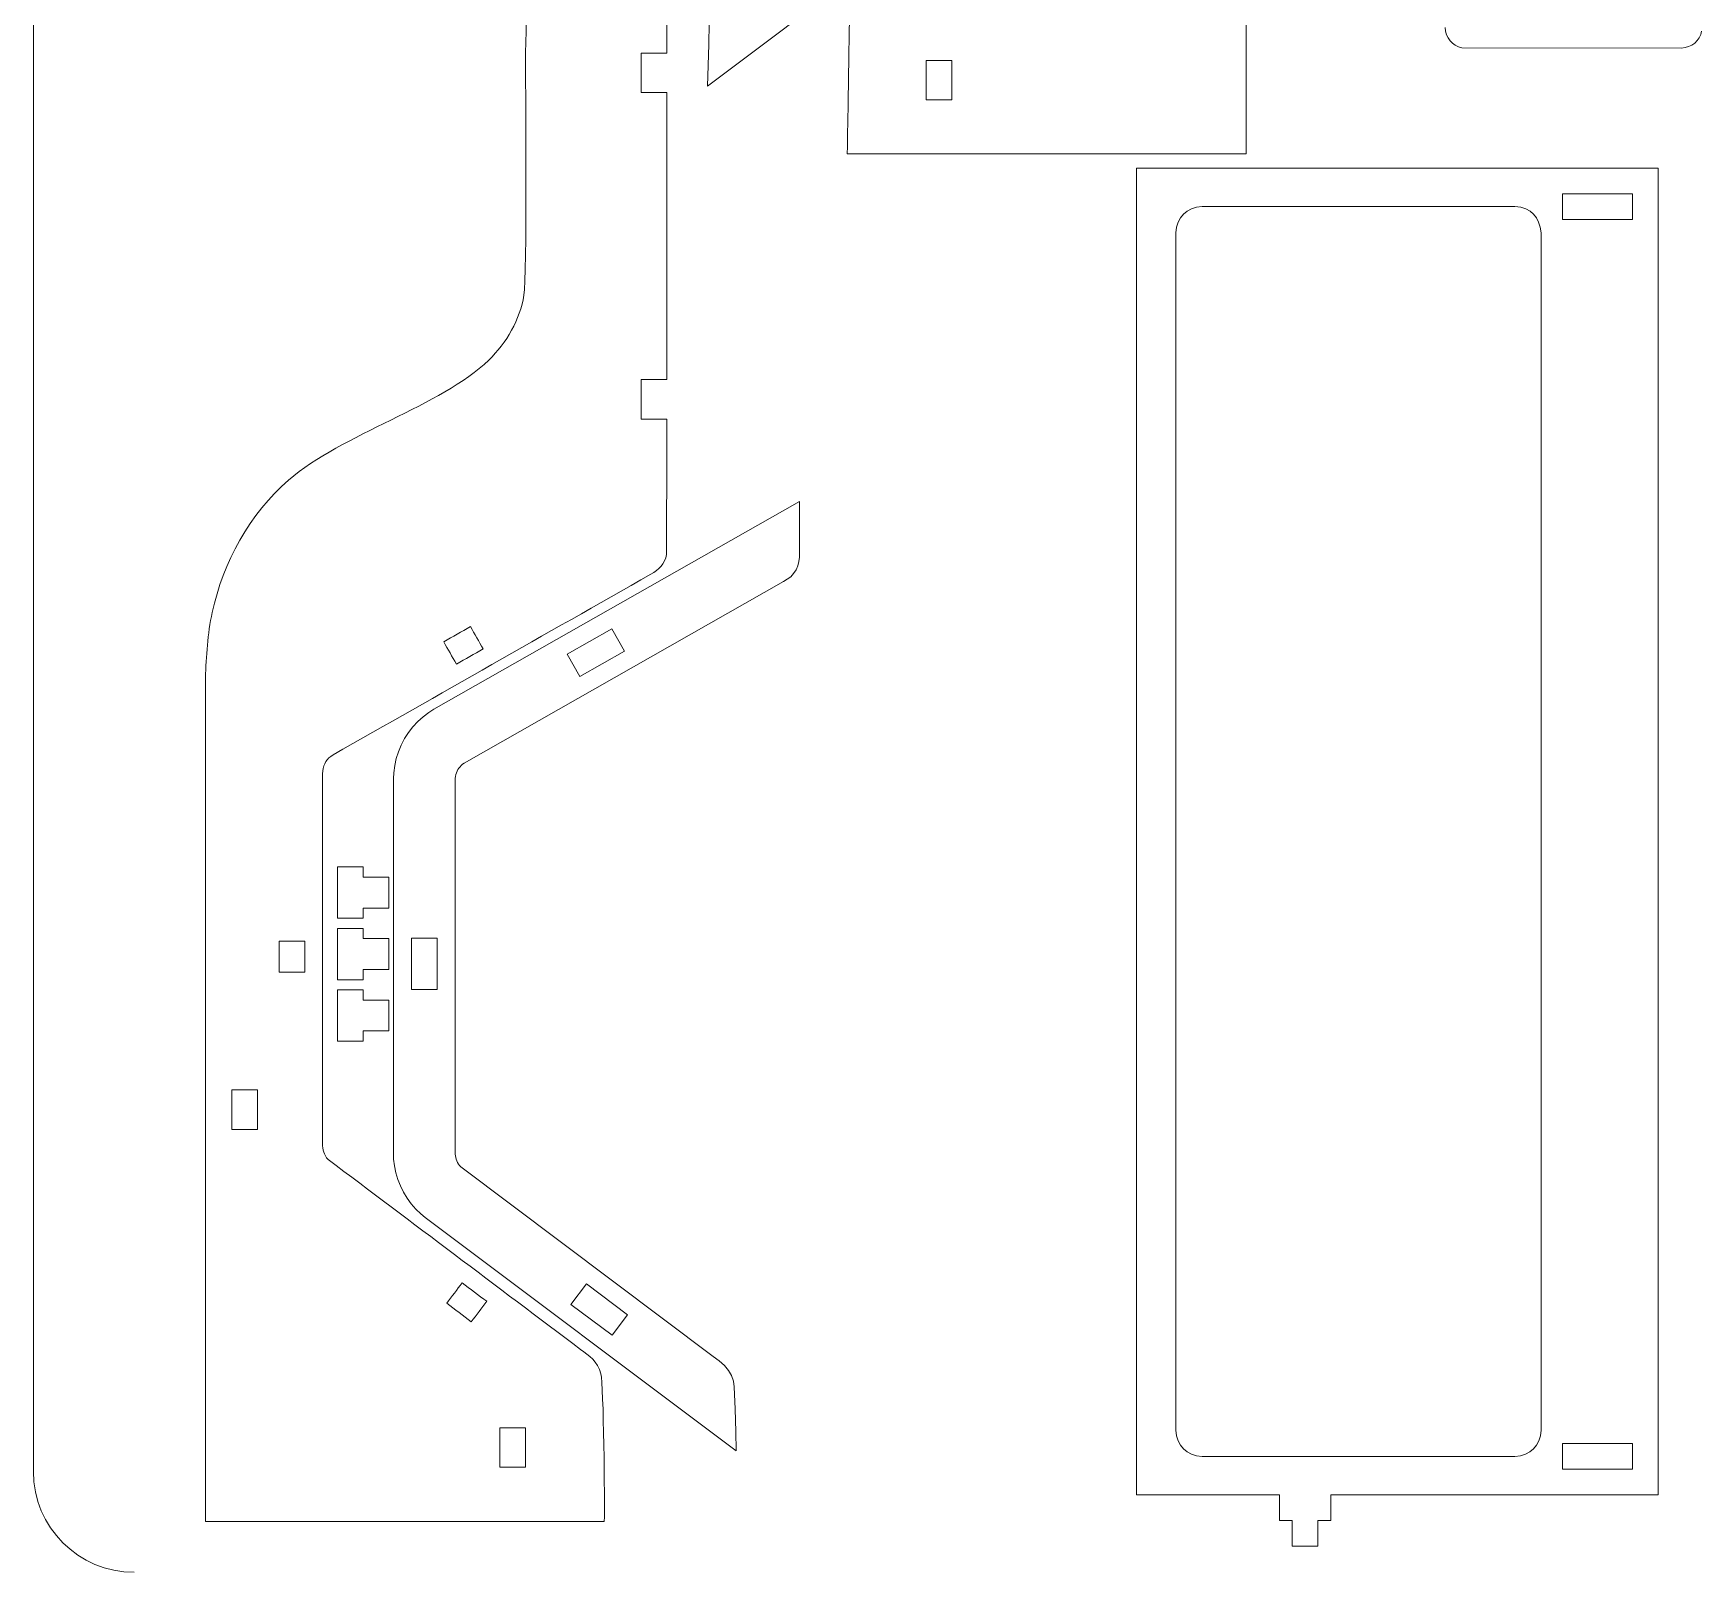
# Model space of a CAD drawing. Header units: centimetres. Extents: x -58 to 58, y -52 to 52.
# Drawn here: x -57.59 to -37.87, y 0.08 to 18.19 of the extents above; entities that cross this region are included whole.
import ezdxf

# ---------------------------------------------------------------- set-up
doc = ezdxf.new("R2010")
doc.units = ezdxf.units.CM
doc.header["$MEASUREMENT"] = 0
doc.layers.add('Camada 1', color=7, linetype='Continuous')

msp = doc.modelspace()

# ---------------------------------------------------------------- linework, layer by layer
at = {"layer": 'Camada 1', "color": 5, "lineweight": 9}
for points in [[(-57.5936, 1.19), (-57.5936, 1.19), (-57.5936, 51.17007), (-57.5936, 51.17007)], [(-56.4036, 0), (-57.0581, 0), (-57.5936, 0.53552), (-57.5936, 1.19)]]:
    msp.add_open_spline(points, degree=3, dxfattribs=at)
at = {"layer": 'Camada 1', "color": 3, "lineweight": 9}
for points in [[(-43.25678, 16.76885), (-43.25678, 20.09232), (-43.25678, 23.41578), (-43.25678, 26.73925)], [(-50.10405, 17.96007), (-50.10405, 18.43286), (-50.08488, 23.04661), (-50.11673, 23.2285)], [(-49.62241, 17.57003), (-49.62241, 17.57003), (-45.89508, 20.37022), (-45.89508, 20.37022)], [(-52.39761, 19.532), (-51.65887, 19.23066), (-51.77445, 18.49906), (-51.77512, 17.83865)], [(-47.69029, 18.80176), (-47.96132, 18.60194), (-47.93968, 18.54615), (-47.94966, 18.18151)], [(-49.56637, 18.45945), (-49.61341, 18.35756), (-49.6049, 18.18169), (-49.60882, 18.06295)], [(-47.94966, 18.18151), (-47.95679, 17.71063), (-47.96392, 17.23973), (-47.97104, 16.76885)], [(-40.70478, 18.02429), (-40.81951, 18.04515), (-40.8986, 18.14199), (-40.90405, 18.26312)], [(-37.8715, 18.21961), (-37.89236, 18.10491), (-37.98923, 18.0258), (-38.11033, 18.02036)], [(-50.4075, 17.49399), (-50.4075, 17.64935), (-50.4075, 17.80471), (-50.4075, 17.96007)], [(-50.4075, 17.96007), (-50.30635, 17.96007), (-50.2052, 17.96007), (-50.10405, 17.96007)], [(-49.60882, 18.06295), (-49.60882, 18.06295), (-49.62241, 17.57003), (-49.62241, 17.57003)], [(-38.11033, 18.02036), (-38.11033, 18.02036), (-40.70478, 18.02429), (-40.70478, 18.02429)], [(-51.77512, 17.83865), (-51.77552, 17.43093), (-51.75445, 15.33988), (-51.79404, 15.09866)], [(-50.10405, 17.49399), (-50.2052, 17.49399), (-50.30635, 17.49399), (-50.4075, 17.49399)], [(-50.10405, 14.09963), (-50.10405, 15.23108), (-50.10405, 16.36253), (-50.10405, 17.49399)], [(-47.97104, 16.76885), (-46.39963, 16.76885), (-44.82819, 16.76885), (-43.25678, 16.76885)], [(-44.55361, 16.60177), (-44.55361, 16.60177), (-44.55361, 0.91512), (-44.55361, 0.91512)], [(-38.3864, 16.60177), (-38.3864, 16.60177), (-44.55361, 16.60177), (-44.55361, 16.60177)], [(-38.3864, 0.91512), (-38.3864, 0.91512), (-38.3864, 16.60177), (-38.3864, 16.60177)], [(-44.08753, 15.8371), (-44.07544, 16.02168), (-43.96139, 16.13572), (-43.77681, 16.14782)], [(-43.77681, 16.14782), (-43.77681, 16.14782), (-40.07921, 16.14782), (-40.07921, 16.14782)], [(-40.07921, 16.14782), (-39.87973, 16.13475), (-39.79277, 16.02154), (-39.76848, 15.8371)], [(-44.08753, 1.67979), (-44.08753, 1.67979), (-44.08753, 15.8371), (-44.08753, 15.8371)], [(-39.76848, 15.8371), (-39.76848, 15.8371), (-39.76848, 1.67979), (-39.76848, 1.67979)], [(-51.79404, 15.09866), (-51.8416, 14.80884), (-51.99853, 14.53553), (-52.20978, 14.33112)], [(-52.20978, 14.33112), (-52.77147, 13.78762), (-53.94386, 13.45826), (-54.57546, 12.91271)], [(-50.4075, 13.63353), (-50.4075, 13.7889), (-50.4075, 13.94426), (-50.4075, 14.09963)], [(-50.4075, 14.09963), (-50.30635, 14.09963), (-50.2052, 14.09963), (-50.10405, 14.09963)], [(-50.10405, 13.63353), (-50.2052, 13.63353), (-50.30635, 13.63353), (-50.4075, 13.63353)], [(-50.10874, 12.03456), (-50.10718, 12.56755), (-50.10561, 13.10054), (-50.10405, 13.63353)], [(-54.57546, 12.91271), (-55.03687, 12.51417), (-55.35156, 11.9396), (-55.4791, 11.34649)], [(-52.85852, 10.20325), (-52.85852, 10.20325), (-48.53784, 12.66002), (-48.53784, 12.66002)], [(-48.53784, 12.66002), (-48.53784, 12.66002), (-48.53784, 12.00284), (-48.53784, 12.00284)], [(-50.29339, 11.80017), (-50.19806, 11.85285), (-50.12905, 11.91756), (-50.10874, 12.03456)], [(-48.57724, 11.8508), (-48.57724, 11.8508), (-48.60579, 11.80802), (-48.60579, 11.80802)], [(-48.55592, 11.89806), (-48.55592, 11.89806), (-48.57724, 11.8508), (-48.57724, 11.8508)], [(-48.54254, 11.949), (-48.54254, 11.949), (-48.55592, 11.89806), (-48.55592, 11.89806)], [(-48.53784, 12.00284), (-48.53784, 12.00284), (-48.54254, 11.949), (-48.54254, 11.949)], [(-54.05094, 9.66357), (-52.79842, 10.37578), (-51.54591, 11.08797), (-50.29339, 11.80017)], [(-48.72717, 11.71462), (-48.72717, 11.71462), (-52.50268, 9.56674), (-52.50268, 9.56674)], [(-48.6815, 11.73914), (-48.6815, 11.73914), (-48.72717, 11.71462), (-48.72717, 11.71462)], [(-48.64079, 11.77055), (-48.64079, 11.77055), (-48.6815, 11.73914), (-48.6815, 11.73914)], [(-48.60579, 11.80802), (-48.60579, 11.80802), (-48.64079, 11.77055), (-48.64079, 11.77055)], [(-55.4791, 11.34649), (-55.53354, 11.09333), (-55.55162, 10.83087), (-55.55804, 10.5726)], [(-55.55804, 10.5726), (-55.55804, 7.24913), (-55.55804, 3.92567), (-55.55804, 0.6022)], [(-53.04835, 10.05755), (-53.04835, 10.05755), (-52.98516, 10.11484), (-52.98516, 10.11484)], [(-52.98516, 10.11484), (-52.98516, 10.11484), (-52.91718, 10.16638), (-52.91718, 10.16638)], [(-52.91718, 10.16638), (-52.91718, 10.16638), (-52.85852, 10.20325), (-52.85852, 10.20325)], [(-53.20457, 9.85569), (-53.20457, 9.85569), (-53.15848, 9.92747), (-53.15848, 9.92747)], [(-53.15848, 9.92747), (-53.15848, 9.92747), (-53.10626, 9.99493), (-53.10626, 9.99493)], [(-53.10626, 9.99493), (-53.10626, 9.99493), (-53.04835, 10.05755), (-53.04835, 10.05755)], [(-53.30284, 9.6201), (-53.30284, 9.6201), (-53.27703, 9.7014), (-53.27703, 9.7014)], [(-53.27703, 9.7014), (-53.27703, 9.7014), (-53.24418, 9.78013), (-53.24418, 9.78013)], [(-53.24418, 9.78013), (-53.24418, 9.78013), (-53.20457, 9.85569), (-53.20457, 9.85569)], [(-54.17372, 9.45255), (-54.17341, 9.45964), (-54.17309, 9.46675), (-54.17278, 9.47384)], [(-54.17278, 9.47384), (-54.16171, 9.55778), (-54.12459, 9.61955), (-54.05094, 9.66357)], [(-53.33261, 9.45228), (-53.33261, 9.45228), (-53.32142, 9.53685), (-53.32142, 9.53685)], [(-53.32142, 9.53685), (-53.32142, 9.53685), (-53.30284, 9.6201), (-53.30284, 9.6201)], [(-52.58438, 9.47025), (-52.58438, 9.47025), (-52.59258, 9.45059), (-52.59258, 9.45059)], [(-52.57448, 9.48913), (-52.57448, 9.48913), (-52.58438, 9.47025), (-52.58438, 9.47025)], [(-52.56296, 9.50706), (-52.56296, 9.50706), (-52.57448, 9.48913), (-52.57448, 9.48913)], [(-52.54991, 9.52391), (-52.54991, 9.52391), (-52.56296, 9.50706), (-52.56296, 9.50706)], [(-52.53546, 9.53955), (-52.53546, 9.53955), (-52.54991, 9.52391), (-52.54991, 9.52391)], [(-52.51966, 9.55387), (-52.51966, 9.55387), (-52.53546, 9.53955), (-52.53546, 9.53955)], [(-52.50268, 9.56674), (-52.50268, 9.56674), (-52.51966, 9.55387), (-52.51966, 9.55387)], [(-54.17372, 5.06959), (-54.17372, 6.53058), (-54.17372, 7.99156), (-54.17372, 9.45255)], [(-53.33565, 9.38305), (-53.33565, 9.38305), (-53.33261, 9.45228), (-53.33261, 9.45228)], [(-53.33565, 5.00174), (-53.33565, 5.00174), (-53.33565, 9.38305), (-53.33565, 9.38305)], [(-52.60645, 9.38835), (-52.60645, 9.38835), (-52.6074, 9.36706), (-52.6074, 9.36706)], [(-52.6074, 9.36706), (-52.6074, 9.36706), (-52.6074, 4.98422), (-52.6074, 4.98422)], [(-52.60367, 9.40947), (-52.60367, 9.40947), (-52.60645, 9.38835), (-52.60645, 9.38835)], [(-52.59903, 9.43027), (-52.59903, 9.43027), (-52.60367, 9.40947), (-52.60367, 9.40947)], [(-52.59258, 9.45059), (-52.59258, 9.45059), (-52.59903, 9.43027), (-52.59903, 9.43027)], [(-53.69519, 8.33876), (-53.69519, 8.33876), (-53.99863, 8.33876), (-53.99863, 8.33876)], [(-53.99863, 8.33876), (-53.99863, 8.33876), (-53.99863, 7.73187), (-53.99863, 7.73187)], [(-53.69519, 8.21738), (-53.69519, 8.21738), (-53.69519, 8.33876), (-53.69519, 8.33876)], [(-53.39176, 8.21738), (-53.39176, 8.21738), (-53.69519, 8.21738), (-53.69519, 8.21738)], [(-53.39176, 7.85325), (-53.39176, 7.85325), (-53.39176, 8.21738), (-53.39176, 8.21738)], [(-53.99863, 7.73187), (-53.99863, 7.73187), (-53.69519, 7.73187), (-53.69519, 7.73187)], [(-53.69519, 7.85325), (-53.69519, 7.85325), (-53.39176, 7.85325), (-53.39176, 7.85325)], [(-53.69519, 7.73187), (-53.69519, 7.73187), (-53.69519, 7.85325), (-53.69519, 7.85325)], [(-53.69519, 7.61287), (-53.69519, 7.61287), (-53.99863, 7.61287), (-53.99863, 7.61287)], [(-53.99863, 7.61287), (-53.99863, 7.61287), (-53.99863, 7.00598), (-53.99863, 7.00598)], [(-53.69519, 7.49149), (-53.69519, 7.49149), (-53.69519, 7.61287), (-53.69519, 7.61287)], [(-53.39176, 7.49149), (-53.39176, 7.49149), (-53.69519, 7.49149), (-53.69519, 7.49149)], [(-53.39176, 7.12736), (-53.39176, 7.12736), (-53.39176, 7.49149), (-53.39176, 7.49149)], [(-53.69519, 7.12736), (-53.69519, 7.12736), (-53.39176, 7.12736), (-53.39176, 7.12736)], [(-53.69519, 7.00598), (-53.69519, 7.00598), (-53.69519, 7.12736), (-53.69519, 7.12736)], [(-53.99863, 7.00598), (-53.99863, 7.00598), (-53.69519, 7.00598), (-53.69519, 7.00598)], [(-53.69519, 6.88698), (-53.69519, 6.88698), (-53.99863, 6.88698), (-53.99863, 6.88698)], [(-53.99863, 6.88698), (-53.99863, 6.88698), (-53.99863, 6.28009), (-53.99863, 6.28009)], [(-53.69519, 6.7656), (-53.69519, 6.7656), (-53.69519, 6.88698), (-53.69519, 6.88698)], [(-53.39176, 6.7656), (-53.39176, 6.7656), (-53.69519, 6.7656), (-53.69519, 6.7656)], [(-53.39176, 6.40147), (-53.39176, 6.40147), (-53.39176, 6.7656), (-53.39176, 6.7656)], [(-53.69519, 6.40147), (-53.69519, 6.40147), (-53.39176, 6.40147), (-53.39176, 6.40147)], [(-53.69519, 6.28009), (-53.69519, 6.28009), (-53.69519, 6.40147), (-53.69519, 6.40147)], [(-53.99863, 6.28009), (-53.99863, 6.28009), (-53.69519, 6.28009), (-53.69519, 6.28009)], [(-54.10816, 4.88019), (-54.16127, 4.93641), (-54.17548, 4.99617), (-54.17372, 5.06959)], [(-53.33728, 4.96775), (-53.33728, 4.96775), (-53.33565, 5.00174), (-53.33565, 5.00174)], [(-53.33427, 4.88541), (-53.33427, 4.88541), (-53.33728, 4.96775), (-53.33728, 4.96775)], [(-52.6074, 4.98422), (-52.6074, 4.98422), (-52.60839, 4.9636), (-52.60839, 4.9636)], [(-52.60839, 4.9636), (-52.60839, 4.9636), (-52.60763, 4.94296), (-52.60763, 4.94296)], [(-52.60763, 4.94296), (-52.60763, 4.94296), (-52.60513, 4.92246), (-52.60513, 4.92246)], [(-51.12454, 2.63511), (-52.11909, 3.38347), (-53.11362, 4.13183), (-54.10816, 4.88019)], [(-53.3243, 4.80363), (-53.3243, 4.80363), (-53.33427, 4.88541), (-53.33427, 4.88541)], [(-53.30742, 4.72298), (-53.30742, 4.72298), (-53.3243, 4.80363), (-53.3243, 4.80363)], [(-52.60513, 4.92246), (-52.60513, 4.92246), (-52.60091, 4.90225), (-52.60091, 4.90225)], [(-52.60091, 4.90225), (-52.60091, 4.90225), (-52.59498, 4.88247), (-52.59498, 4.88247)], [(-52.59498, 4.88247), (-52.59498, 4.88247), (-52.5874, 4.86327), (-52.5874, 4.86327)], [(-52.5874, 4.86327), (-52.5874, 4.86327), (-52.57824, 4.84476), (-52.57824, 4.84476)], [(-52.57824, 4.84476), (-52.57824, 4.84476), (-52.56753, 4.8271), (-52.56753, 4.8271)], [(-52.56753, 4.8271), (-52.56753, 4.8271), (-52.55538, 4.81042), (-52.55538, 4.81042)], [(-52.55538, 4.81042), (-52.55538, 4.81042), (-52.54185, 4.79483), (-52.54185, 4.79483)], [(-52.54185, 4.79483), (-52.54185, 4.79483), (-49.5583, 2.54981), (-49.5583, 2.54981)], [(-53.28379, 4.64405), (-53.28379, 4.64405), (-53.30742, 4.72298), (-53.30742, 4.72298)], [(-53.25357, 4.5674), (-53.25357, 4.5674), (-53.28379, 4.64405), (-53.28379, 4.64405)], [(-53.21697, 4.49358), (-53.21697, 4.49358), (-53.25357, 4.5674), (-53.25357, 4.5674)], [(-53.17425, 4.42312), (-53.17425, 4.42312), (-53.21697, 4.49358), (-53.21697, 4.49358)], [(-53.12572, 4.35653), (-53.12572, 4.35653), (-53.17425, 4.42312), (-53.17425, 4.42312)], [(-53.07172, 4.29429), (-53.07172, 4.29429), (-53.12572, 4.35653), (-53.12572, 4.35653)], [(-53.01267, 4.23685), (-53.01267, 4.23685), (-53.07172, 4.29429), (-53.07172, 4.29429)], [(-52.96085, 4.19438), (-52.96085, 4.19438), (-53.01267, 4.23685), (-53.01267, 4.23685)], [(-49.28534, 1.43666), (-49.28534, 1.43666), (-52.96085, 4.19438), (-52.96085, 4.19438)], [(-50.88482, 2.34695), (-50.92105, 2.492), (-51.02452, 2.56275), (-51.12454, 2.63511)], [(-49.5583, 2.54981), (-49.5583, 2.54981), (-49.48521, 2.49896), (-49.48521, 2.49896)], [(-49.48521, 2.49896), (-49.48521, 2.49896), (-49.42469, 2.44474), (-49.42469, 2.44474)], [(-49.42469, 2.44474), (-49.42469, 2.44474), (-49.37674, 2.3871), (-49.37674, 2.3871)], [(-49.37674, 2.3871), (-49.37674, 2.3871), (-49.34138, 2.32608), (-49.34138, 2.32608)], [(-50.84379, 0.6022), (-50.8373, 0.81641), (-50.85177, 2.21469), (-50.88482, 2.34695)], [(-49.34138, 2.32608), (-49.34138, 2.32608), (-49.31859, 2.26167), (-49.31859, 2.26167)], [(-49.31859, 2.26167), (-49.31859, 2.26167), (-49.30838, 2.19386), (-49.30838, 2.19386)], [(-49.30838, 2.19386), (-49.30838, 2.19386), (-49.29893, 1.92958), (-49.29893, 1.92958)], [(-49.29893, 1.92958), (-49.29893, 1.92958), (-49.29098, 1.66648), (-49.29098, 1.66648)], [(-49.29098, 1.66648), (-49.29098, 1.66648), (-49.28534, 1.43666), (-49.28534, 1.43666)], [(-43.77681, 1.36906), (-43.96137, 1.38117), (-44.07544, 1.4952), (-44.08753, 1.67979)], [(-39.76848, 1.67979), (-39.78058, 1.49519), (-39.89462, 1.38117), (-40.07921, 1.36906)], [(-40.07921, 1.36906), (-40.07921, 1.36906), (-43.77681, 1.36906), (-43.77681, 1.36906)], [(-44.55361, 0.91512), (-44.55361, 0.91512), (-42.86223, 0.91512), (-42.86223, 0.91512)], [(-42.86223, 0.91512), (-42.86223, 0.91512), (-42.86223, 0.61168), (-42.86223, 0.61168)], [(-42.25536, 0.61168), (-42.25536, 0.61168), (-42.25536, 0.91512), (-42.25536, 0.91512)], [(-42.25536, 0.91512), (-42.25536, 0.91512), (-38.3864, 0.91512), (-38.3864, 0.91512)], [(-55.55804, 0.6022), (-53.98663, 0.6022), (-52.41521, 0.6022), (-50.84379, 0.6022)], [(-42.86223, 0.61168), (-42.86223, 0.61168), (-42.71052, 0.61168), (-42.71052, 0.61168)], [(-42.71052, 0.61168), (-42.71052, 0.61168), (-42.71052, 0.30825), (-42.71052, 0.30825)], [(-42.40708, 0.30825), (-42.40708, 0.30825), (-42.40708, 0.61168), (-42.40708, 0.61168)], [(-42.40708, 0.61168), (-42.40708, 0.61168), (-42.25536, 0.61168), (-42.25536, 0.61168)], [(-42.71052, 0.30825), (-42.71052, 0.30825), (-42.40708, 0.30825), (-42.40708, 0.30825)]]:
    msp.add_open_spline(points, degree=3, dxfattribs=at)
at = {"layer": 'Camada 1', "lineweight": 9}
for points in [[(-46.73524, 17.87414), (-46.83639, 17.87414), (-46.93754, 17.87414), (-47.03869, 17.87414)], [(-47.03869, 17.87414), (-47.03869, 17.71878), (-47.03869, 17.56342), (-47.03869, 17.40806)], [(-46.73524, 17.40806), (-46.73524, 17.56342), (-46.73524, 17.71878), (-46.73524, 17.87414)], [(-47.03869, 17.40806), (-46.93754, 17.40806), (-46.83639, 17.40806), (-46.73524, 17.40806)], [(-39.51749, 15.99488), (-39.51749, 15.99488), (-39.51749, 16.29832), (-39.51749, 16.29832)], [(-39.51749, 16.29832), (-39.51749, 16.29832), (-38.68984, 16.29832), (-38.68984, 16.29832)], [(-38.68984, 16.29832), (-38.68984, 16.29832), (-38.68984, 15.99488), (-38.68984, 15.99488)], [(-38.68984, 15.99488), (-38.68984, 15.99488), (-39.51749, 15.99488), (-39.51749, 15.99488)], [(-52.42605, 11.18087), (-52.53156, 11.12087), (-52.63708, 11.06087), (-52.7426, 11.00087)], [(-52.27605, 10.91707), (-52.32605, 11.005), (-52.37604, 11.09294), (-52.42605, 11.18087)], [(-51.28181, 10.85535), (-51.28181, 10.85535), (-50.75426, 11.15533), (-50.75426, 11.15533)], [(-50.75426, 11.15533), (-50.75426, 11.15533), (-50.60428, 10.89155), (-50.60428, 10.89155)], [(-52.7426, 11.00087), (-52.6926, 10.91294), (-52.64259, 10.82501), (-52.59259, 10.73708)], [(-52.59259, 10.73708), (-52.48707, 10.79708), (-52.38157, 10.85707), (-52.27605, 10.91707)], [(-51.13184, 10.59157), (-51.13184, 10.59157), (-51.28181, 10.85535), (-51.28181, 10.85535)], [(-50.60428, 10.89155), (-50.60428, 10.89155), (-51.13184, 10.59157), (-51.13184, 10.59157)], [(-53.12324, 7.49582), (-53.12324, 7.49582), (-52.81981, 7.49582), (-52.81981, 7.49582)], [(-53.12324, 6.88895), (-53.12324, 6.88895), (-53.12324, 7.49582), (-53.12324, 7.49582)], [(-52.81981, 7.49582), (-52.81981, 7.49582), (-52.81981, 6.88895), (-52.81981, 6.88895)], [(-54.38613, 7.45988), (-54.48728, 7.45988), (-54.58843, 7.45988), (-54.68958, 7.45988)], [(-54.68958, 7.45988), (-54.68958, 7.3385), (-54.68958, 7.21712), (-54.68958, 7.09574)], [(-54.38613, 7.09574), (-54.38613, 7.21712), (-54.38613, 7.3385), (-54.38613, 7.45988)], [(-54.68958, 7.09574), (-54.58843, 7.09574), (-54.48728, 7.09574), (-54.38613, 7.09574)], [(-52.81981, 6.88895), (-52.81981, 6.88895), (-53.12324, 6.88895), (-53.12324, 6.88895)], [(-55.24563, 5.70255), (-55.14448, 5.70255), (-55.04333, 5.70255), (-54.94218, 5.70255)], [(-55.24563, 5.23644), (-55.24563, 5.39181), (-55.24563, 5.54718), (-55.24563, 5.70255)], [(-54.94218, 5.70255), (-54.94218, 5.54718), (-54.94218, 5.39181), (-54.94218, 5.23644)], [(-54.94218, 5.23644), (-55.04333, 5.23644), (-55.14448, 5.23644), (-55.24563, 5.23644)], [(-52.70715, 3.18002), (-52.64633, 3.26085), (-52.58551, 3.34167), (-52.52469, 3.4225)], [(-52.52469, 3.4225), (-52.4277, 3.34952), (-52.33072, 3.27655), (-52.23373, 3.20356)], [(-51.05541, 3.41016), (-51.05541, 3.41016), (-51.23784, 3.16768), (-51.23784, 3.16768)], [(-50.57047, 3.04527), (-50.57047, 3.04527), (-51.05541, 3.41016), (-51.05541, 3.41016)], [(-52.41618, 2.96109), (-52.51317, 3.03407), (-52.61016, 3.10704), (-52.70715, 3.18002)], [(-52.23373, 3.20356), (-52.29455, 3.12274), (-52.35536, 3.04191), (-52.41618, 2.96109)], [(-51.23784, 3.16768), (-51.23784, 3.16768), (-50.75292, 2.80279), (-50.75292, 2.80279)], [(-50.75292, 2.80279), (-50.75292, 2.80279), (-50.57047, 3.04527), (-50.57047, 3.04527)], [(-52.07958, 1.24141), (-52.07958, 1.39677), (-52.07958, 1.55215), (-52.07958, 1.70752)], [(-52.07958, 1.70752), (-51.97843, 1.70752), (-51.87728, 1.70752), (-51.77613, 1.70752)], [(-51.77613, 1.70752), (-51.77613, 1.55215), (-51.77613, 1.39677), (-51.77613, 1.24141)], [(-38.68984, 1.522), (-38.68984, 1.522), (-39.51749, 1.522), (-39.51749, 1.522)], [(-39.51749, 1.522), (-39.51749, 1.522), (-39.51749, 1.21856), (-39.51749, 1.21856)], [(-38.68984, 1.21856), (-38.68984, 1.21856), (-38.68984, 1.522), (-38.68984, 1.522)], [(-51.77613, 1.24141), (-51.87728, 1.24141), (-51.97843, 1.24141), (-52.07958, 1.24141)], [(-39.51749, 1.21856), (-39.51749, 1.21856), (-38.68984, 1.21856), (-38.68984, 1.21856)]]:
    msp.add_open_spline(points, degree=3, dxfattribs=at)

doc.saveas('drawing.dxf')
